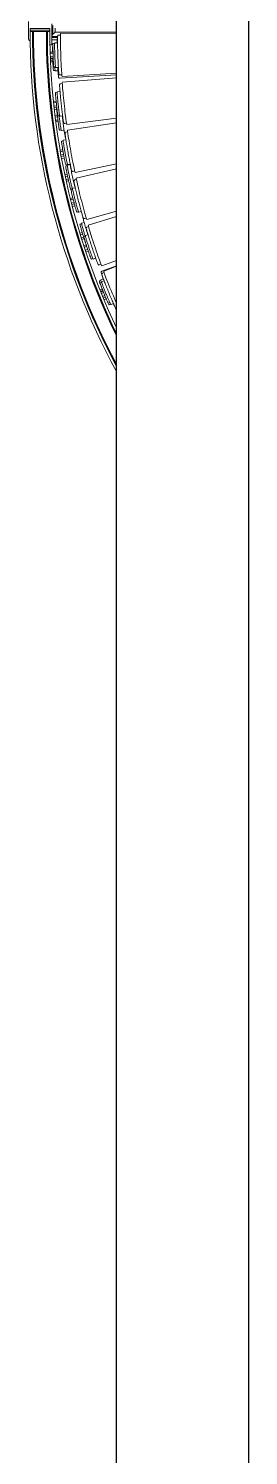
# Model space of a CAD drawing. Header units: metres. Extents: x 51 to 52746, y -259 to 37569.
# Drawn here: x 52301 to 52746, y 30481 to 33366 of the extents above; entities that cross this region are included whole.
import ezdxf

# ---------------------------------------------------------------- set-up
doc = ezdxf.new("R2010")
doc.units = ezdxf.units.M
doc.header["$LTSCALE"] = 500
doc.layers.add('QUOTA', color=4, linetype='Continuous')
doc.layers.add('Visible (ISO)', color=7, linetype='Continuous')

msp = doc.modelspace()

# ---------------------------------------------------------------- linework, layer by layer
at = {"linetype": 'Continuous', "lineweight": -3}
msp.add_line((52745.58, 37569.354), (52745.58, 22769.354), dxfattribs=at)
msp.add_line((52745.58, 37569.354), (52745.58, 22769.354), dxfattribs=at)
msp.add_line((52745.58, 37569.354), (52745.58, 22769.354), dxfattribs=at)
at = {"layer": 'QUOTA', "color": 30, "linetype": 'Continuous', "lineweight": -3}
msp.add_line((52478.914, 23036.021), (52478.914, 37302.688), dxfattribs=at)
at = {"layer": 'Visible (ISO)', "color": 4, "lineweight": 5}
for p, q in [((52301.066, 33380.209), (52301.066, 33346.209)), ((52304.066, 33366.209), (52307.066, 33366.209)), ((52304.066, 33366.209), (52304.066, 33365.209)), ((52304.066, 33365.187), (52304.066, 33361.231)), ((52304.066, 33361.209), (52304.066, 33360.209)), ((52307.066, 33360.209), (52304.066, 33360.209)), ((52307.066, 33360.209), (52304.066, 33360.209)), ((52304.066, 33359.621), (52304.066, 33346.209)), ((52307.066, 33363.209), (52306.066, 33363.209)), ((52306.066, 33363.209), (52307.066, 33363.209)), ((52341.066, 33366.209), (52307.066, 33366.209)), ((52307.066, 33363.209), (52341.066, 33363.209)), ((52341.066, 33363.209), (52307.066, 33363.209)), ((52307.066, 33360.209), (52341.066, 33360.209)), ((52307.066, 33360.209), (52309.066, 33360.209)), ((52311.066, 33360.209), (52337.066, 33360.209)), ((52339.066, 33360.209), (52341.066, 33360.209)), ((52341.066, 33366.209), (52344.066, 33366.209)), ((52342.066, 33363.209), (52341.066, 33363.209)), ((52341.066, 33363.209), (52342.066, 33363.209)), ((52344.066, 33360.209), (52341.066, 33360.209)), ((52344.066, 33360.209), (52341.066, 33360.209)), ((52344.066, 33365.209), (52344.066, 33366.209)), ((52344.066, 33361.209), (52344.066, 33365.209)), ((52344.066, 33360.209), (52344.066, 33361.209)), ((52348.066, 33375.709), (52348.066, 33336.209)), ((52350.366, 33353.809), (52350.366, 33372.609)), ((52354.714, 33359.109), (52478.914, 33359.109)), ((52354.766, 33366.709), (52354.766, 33359.709)), ((52344.327, 33333.209), (52348.066, 33333.209)), ((52350.366, 33353.809), (52348.066, 33353.809)), ((52348.066, 33350.209), (52359.827, 33350.209)), ((52348.066, 33349.209), (52359.765, 33349.209)), ((52348.066, 33348.209), (52359.727, 33348.209)), ((52348.066, 33343.209), (52358.878, 33343.209)), ((52348.066, 33336.209), (52348.066, 33333.209)), ((52350.113, 33329.407), (52350.324, 33329.415)), ((52351.266, 33356.209), (52350.366, 33356.209)), ((52353.873, 33336.355), (52351.008, 33336.256)), ((52359.705, 33337.557), (52354.47, 33337.376)), ((52365.511, 33352.97), (52361.989, 33352.941)), ((52478.914, 33357.066), (52365.827, 33356.129)), ((52350.522, 33318.667), (52344.689, 33318.466)), ((52350.616, 33315.449), (52344.788, 33315.248)), ((52350.838, 33309.016), (52345.01, 33308.815)), ((52350.966, 33305.799), (52345.132, 33305.598)), ((52350.023, 33302.166), (52345.277, 33301.988)), ((52350.161, 33298.95), (52345.415, 33298.773)), ((52351.908, 33281.441), (52354.772, 33281.548)), ((52355.527, 33288.384), (52352.662, 33288.285)), ((52355.442, 33280.572), (52360.676, 33280.768)), ((52361.428, 33287.587), (52356.194, 33287.406)), ((52478.914, 33272.901), (52364.059, 33265.588)), ((52368.282, 33272.61), (52364.766, 33272.396)), ((52478.914, 33276.167), (52368.816, 33269.481)), ((52369.329, 33254.86), (52365.818, 33254.58)), ((52478.914, 33266.775), (52369.42, 33258.033)), ((52356.825, 33219.575), (52351.208, 33218.978)), ((52357.148, 33216.372), (52351.536, 33215.776)), ((52358.905, 33237.457), (52356.055, 33237.154)), ((52364.637, 33239.072), (52359.429, 33238.518)), ((52357.828, 33209.971), (52352.215, 33209.374)), ((52358.186, 33206.772), (52352.566, 33206.175)), ((52353.048, 33201.877), (52357.936, 33202.411)), ((52359.188, 33190.82), (52354.424, 33190.223)), ((52359.57, 33187.624), (52354.819, 33187.029)), ((52363.977, 33189.726), (52361.127, 33189.423)), ((52369.92, 33189.352), (52364.712, 33188.798)), ((52478.914, 33185.145), (52378.58, 33171.819)), ((52360.371, 33181.237), (52355.63, 33180.642)), ((52360.789, 33178.045), (52356.046, 33177.451)), ((52364.056, 33160.754), (52366.899, 33161.111)), ((52367.652, 33160.197), (52372.848, 33160.849)), ((52377.825, 33174.902), (52374.333, 33174.438)), ((52380.135, 33157.272), (52376.653, 33156.742)), ((52478.914, 33175.499), (52379.999, 33160.444)), ((52370.979, 33139.17), (52368.158, 33138.665)), ((52376.581, 33141.189), (52371.426, 33140.266)), ((52370.18, 33121.185), (52364.789, 33120.219)), ((52370.73, 33118.013), (52365.345, 33117.049)), ((52371.865, 33111.677), (52366.477, 33110.712)), ((52372.45, 33108.512), (52367.055, 33107.545)), ((52367.832, 33103.346), (52373.243, 33104.331)), ((52379.206, 33071.113), (52374.456, 33070.091)), ((52376.578, 33088.512), (52379.38, 33089.115)), ((52379.442, 33091.922), (52376.621, 33091.417)), ((52379.789, 33090.226), (52384.909, 33091.328)), ((52385.396, 33091.973), (52380.241, 33091.049)), ((52394.312, 33078.124), (52390.862, 33077.412)), ((52478.914, 33092.353), (52395.285, 33075.102)), ((52478.914, 33082.268), (52397.512, 33063.857)), ((52379.865, 33067.963), (52375.127, 33066.943)), ((52381.219, 33061.669), (52376.49, 33060.652)), ((52381.914, 33058.526), (52377.182, 33057.508)), ((52386.675, 33041.586), (52389.477, 33042.189)), ((52390.032, 33041.994), (52387.254, 33041.289)), ((52395.476, 33044.408), (52390.399, 33043.119)), ((52397.874, 33060.703), (52394.438, 33059.926)), ((52390.518, 33023.998), (52385.361, 33022.689)), ((52391.293, 33020.874), (52386.141, 33019.566)), ((52392.877, 33014.634), (52387.721, 33013.325)), ((52393.686, 33011.519), (52388.522, 33010.208)), ((52389.586, 33006.112), (52394.765, 33007.443)), ((52401.844, 32995.47), (52399.066, 32994.765)), ((52407.779, 32995.945), (52402.703, 32994.656)), ((52417.66, 32982.767), (52414.27, 32981.812)), ((52478.914, 32996.759), (52418.846, 32979.823)), ((52478.914, 32986.026), (52421.869, 32968.765)), ((52405.447, 32970.71), (52408.186, 32971.555)), ((52408.495, 32972.697), (52413.5, 32974.241)), ((52422.455, 32965.645), (52419.084, 32964.625)), ((52409.58, 32953.606), (52404.855, 32952.149)), ((52410.512, 32950.525), (52405.797, 32949.071)), ((52412.41, 32944.374), (52407.701, 32942.922)), ((52413.375, 32941.303), (52408.664, 32939.85)), ((52417.736, 32928.509), (52412.817, 32926.879)), ((52415.968, 32946.425), (52413.247, 32945.523)), ((52418.731, 32925.448), (52413.817, 32923.819)), ((52421.225, 32949.221), (52416.254, 32947.573)), ((52420.756, 32919.337), (52415.837, 32917.707)), ((52421.786, 32916.288), (52416.858, 32914.655)), ((52431.067, 32900.862), (52428.347, 32899.96)), ((52436.954, 32901.759), (52431.982, 32900.111)), ((52478.914, 32897.206), (52449.142, 32886.467)), ((52447.749, 32889.319), (52444.436, 32888.124)), ((52478.914, 32886.579), (52449.027, 32875.32)), ((52453.753, 32872.583), (52450.463, 32871.325)), ((52478.914, 32885.582), (52452.946, 32875.653)), ((52444.472, 32855.873), (52447.127, 32856.953)), ((52450.081, 32839.194), (52445.393, 32837.286)), ((52448.653, 32852.949), (52446.004, 32851.855)), ((52447.336, 32858.118), (52452.179, 32860.088)), ((52453.698, 32856.112), (52448.857, 32854.114)), ((52451.278, 32836.206), (52446.599, 32834.302)), ((52451.695, 32835.204), (52447.016, 32833.274)), ((52452.906, 32832.222), (52448.231, 32830.293)), ((52455.362, 32826.272), (52450.681, 32824.34)), ((52456.606, 32823.303), (52451.917, 32821.368)), ((52453.539, 32817.493), (52458.241, 32819.45)), ((52472.772, 32809.893), (52467.931, 32807.895)), ((52466.964, 32808.578), (52464.315, 32807.485))]:
    msp.add_line(p, q, dxfattribs=at)
for centre, radius, start, end in [((52306.066, 33365.209), 2, 180, 270), ((52306.066, 33361.209), 2, 90, 180), ((53744.066, 33360.209), 1440, 180, 208.528677), ((53744.066, 33360.209), 1435, 180, 208.159236), ((53744.066, 33360.209), 1434, 180, 208.084501), ((53744.066, 33360.209), 1433, 180, 208.009479), ((53744.066, 33360.209), 1407, 180, 205.948921), ((53744.066, 33360.209), 1406, 180, 205.865054), ((53744.066, 33360.209), 1405, 180, 205.780813), ((52342.066, 33365.209), 2, 270, 0), ((52342.066, 33361.209), 2, 0, 90), ((53744.066, 33360.209), 1400, 180, 205.35386), ((52351.266, 33359.709), 3.5, 270, 0), ((52307.066, 33346.209), 6, 180, 241.410352), ((52307.066, 33346.209), 3, 180, 192.800143)]:
    msp.add_arc(centre, radius, start, end, dxfattribs=at)
for centre, major_axis, end_param in [((52367.321, 33312.805), (-1.494, 43.324), 9.42546366), ((52373.999, 33214.926), (-4.58, 43.107), 9.42546366), ((52387.641, 33117.773), (-7.643, 42.671), 9.42546366), ((52408.178, 33021.84), (-10.667, 42.017), 9.42546366), ((52435.505, 32927.616), (-13.637, 41.149), 9.42546366), ((52469.483, 32835.581), (-16.537, 40.072), 8.52281683)]:
    msp.add_ellipse(centre, major_axis=major_axis, ratio=0.02617695, start_param=6.2824996, end_param=end_param, dxfattribs=at)
for points, knots in [([(52350.113, 33329.407), (52350.028, 33329.404), (52349.946, 33329.377), (52349.816, 33329.307), (52349.771, 33329.264), (52349.688, 33329.169), (52349.666, 33329.124), (52349.595, 33328.972), (52349.586, 33328.903), (52349.503, 33328.425), (52349.474, 33327.754), (52349.434, 33325.621), (52349.433, 33324.166), (52349.462, 33321.268), (52349.481, 33319.999), (52349.508, 33318.632)], [0, 0, 0, 0, 0.01303022, 0.01303022, 0.027748715, 0.027748715, 0.051120074, 0.051120074, 0.122434322, 0.122434322, 0.436593588, 0.436593588, 0.760889892, 0.760889892, 0.971992965, 0.971992965, 0.971992965, 0.971992965]), ([(52351.008, 33336.256), (52350.923, 33336.254), (52350.84, 33336.227), (52350.71, 33336.157), (52350.665, 33336.114), (52350.582, 33336.02), (52350.56, 33335.975), (52350.489, 33335.823), (52350.48, 33335.754), (52350.395, 33335.276), (52350.364, 33334.605), (52350.318, 33332.472), (52350.313, 33331.017), (52350.337, 33327.525), (52350.367, 33325.496), (52350.458, 33321.059), (52350.519, 33318.653), (52350.668, 33313.707), (52350.755, 33311.167), (52350.946, 33306.209), (52351.049, 33303.791), (52351.263, 33299.323), (52351.373, 33297.273), (52351.589, 33293.745), (52351.694, 33292.269), (52351.891, 33290.027), (52351.974, 33289.293), (52352.088, 33288.796), (52352.105, 33288.726), (52352.161, 33288.596), (52352.181, 33288.547), (52352.267, 33288.445), (52352.303, 33288.407), (52352.423, 33288.329), (52352.519, 33288.288), (52352.64, 33288.285), (52352.651, 33288.285), (52352.662, 33288.285)], [3.14159265, 3.14159265, 3.14159265, 3.14159265, 3.15462287, 3.15462287, 3.16934137, 3.16934137, 3.19271273, 3.19271273, 3.26402698, 3.26402698, 3.57818624, 3.57818624, 3.90248255, 3.90248255, 4.22330969, 4.22330969, 4.54362558, 4.54362558, 4.86381672, 4.86381672, 5.18400527, 5.18400527, 5.50430905, 5.50430905, 5.82508221, 5.82508221, 6.14880059, 6.14880059, 6.21599295, 6.21599295, 6.24958913, 6.24958913, 6.26473262, 6.26473262, 6.28148657, 6.28148657, 6.28318531, 6.28318531, 6.28318531, 6.28318531]), ([(52354.47, 33337.376), (52354.383, 33337.373), (52354.299, 33337.346), (52354.167, 33337.273), (52354.122, 33337.229), (52354.037, 33337.13), (52354.016, 33337.084), (52353.939, 33336.913), (52353.931, 33336.832), (52353.862, 33336.383), (52353.832, 33335.852), (52353.778, 33334.06), (52353.767, 33332.646), (52353.781, 33329.183), (52353.807, 33327.146), (52353.892, 33322.643), (52353.951, 33320.179), (52354.098, 33315.069), (52354.185, 33312.425), (52354.379, 33307.224), (52354.485, 33304.668), (52354.706, 33299.902), (52354.82, 33297.692), (52355.046, 33293.841), (52355.157, 33292.2), (52355.366, 33289.646), (52355.461, 33288.747), (52355.579, 33288.079), (52355.603, 33287.964), (52355.656, 33287.799), (52355.672, 33287.746), (52355.744, 33287.629), (52355.776, 33287.581), (52355.905, 33287.476), (52356.005, 33287.418), (52356.154, 33287.406), (52356.174, 33287.405), (52356.194, 33287.406)], [3.14159265, 3.14159265, 3.14159265, 3.14159265, 3.15494025, 3.15494025, 3.17011139, 3.17011139, 3.19507029, 3.19507029, 3.27908354, 3.27908354, 3.52830385, 3.52830385, 3.85423992, 3.85423992, 4.17519978, 4.17519978, 4.49553949, 4.49553949, 4.81573138, 4.81573138, 5.13590682, 5.13590682, 5.45617027, 5.45617027, 5.77679474, 5.77679474, 6.09943562, 6.09943562, 6.19131046, 6.19131046, 6.23724789, 6.23724789, 6.2602166, 6.2602166, 6.28018978, 6.28018978, 6.28318531, 6.28318531, 6.28318531, 6.28318531]), ([(52359.678, 33345.574), (52359.588, 33345.489), (52359.518, 33345.41), (52359.353, 33345.198), (52359.289, 33345.086), (52359.16, 33344.832), (52359.121, 33344.719), (52359.004, 33344.349), (52358.982, 33344.18), (52358.839, 33343.148), (52358.799, 33341.961), (52358.759, 33339.371), (52358.752, 33338.495), (52358.751, 33337.524)], [6.30589038, 6.30589038, 6.30589038, 6.30589038, 6.314162772, 6.314162772, 6.329966145, 6.329966145, 6.356243014, 6.356243014, 6.42962804, 6.42962804, 6.743924446, 6.743924446, 6.878395764, 6.878395764, 6.878395764, 6.878395764]), ([(52361.989, 33352.941), (52361.748, 33352.939), (52361.507, 33352.891), (52361.081, 33352.734), (52360.903, 33352.624), (52360.598, 33352.389), (52360.487, 33352.266), (52360.294, 33352.021), (52360.23, 33351.908), (52360.1, 33351.655), (52360.061, 33351.542), (52359.943, 33351.173), (52359.92, 33351.003), (52359.774, 33349.972), (52359.73, 33348.785), (52359.663, 33345.072), (52359.658, 33342.565), (52359.709, 33336.639), (52359.762, 33333.244), (52359.921, 33325.878), (52360.026, 33321.911), (52360.276, 33313.796), (52360.421, 33309.651), (52360.738, 33301.599), (52360.909, 33297.693), (52361.26, 33290.512), (52361.44, 33287.239), (52361.791, 33281.644), (52361.962, 33279.33), (52362.286, 33275.829), (52362.329, 33274.932), (52362.682, 33273.816), (52362.721, 33273.667), (52362.934, 33273.317), (52362.992, 33273.23), (52363.188, 33272.996), (52363.345, 33272.831), (52363.803, 33272.562), (52364.052, 33272.459), (52364.478, 33272.395), (52364.623, 33272.388), (52364.766, 33272.396)], [3.14090695, 3.14090695, 3.14090695, 3.14090695, 3.15025733, 3.15025733, 3.16037672, 3.16037672, 3.17257012, 3.17257012, 3.18837349, 3.18837349, 3.21465036, 3.21465036, 3.28803539, 3.28803539, 3.60233179, 3.60233179, 3.93142886, 3.93142886, 4.25325512, 4.25325512, 4.57398102, 4.57398102, 4.89443951, 4.89443951, 5.21491411, 5.21491411, 5.53571414, 5.53571414, 5.85785686, 5.85785686, 6.18947518, 6.18947518, 6.2366731, 6.2366731, 6.24968192, 6.24968192, 6.26659876, 6.26659876, 6.2782992, 6.2782992, 6.28387101, 6.28387101, 6.28387101, 6.28387101]), ([(52349.882, 33305.762), (52349.931, 33304.45), (52349.982, 33303.135), (52350.139, 33299.359), (52350.25, 33296.942), (52350.476, 33292.475), (52350.593, 33290.425), (52350.818, 33286.897), (52350.928, 33285.422), (52351.131, 33283.181), (52351.217, 33282.447), (52351.332, 33281.95), (52351.35, 33281.88), (52351.406, 33281.75), (52351.426, 33281.702), (52351.512, 33281.599), (52351.548, 33281.562), (52351.669, 33281.484), (52351.765, 33281.444), (52351.886, 33281.44), (52351.897, 33281.44), (52351.908, 33281.441)], [1.55462775, 1.55462775, 1.55462775, 1.55462775, 1.72222407, 1.72222407, 2.04241261, 2.04241261, 2.3627164, 2.3627164, 2.68348955, 2.68348955, 3.00720793, 3.00720793, 3.07440029, 3.07440029, 3.10799647, 3.10799647, 3.12313997, 3.12313997, 3.13989392, 3.13989392, 3.14159265, 3.14159265, 3.14159265, 3.14159265]), ([(52354.194, 33288.338), (52354.299, 33286.666), (52354.403, 33285.231), (52354.608, 33282.81), (52354.705, 33281.911), (52354.825, 33281.244), (52354.849, 33281.128), (52354.903, 33280.963), (52354.92, 33280.911), (52354.992, 33280.794), (52355.024, 33280.746), (52355.153, 33280.641), (52355.254, 33280.583), (52355.402, 33280.572), (52355.422, 33280.571), (52355.442, 33280.572)], [2.347927581, 2.347927581, 2.347927581, 2.347927581, 2.635202089, 2.635202089, 2.957842967, 2.957842967, 3.04971781, 3.04971781, 3.095655232, 3.095655232, 3.118623943, 3.118623943, 3.138597124, 3.138597124, 3.141592654, 3.141592654, 3.141592654, 3.141592654]), ([(52360.3, 33287.548), (52360.304, 33287.46), (52360.309, 33287.372), (52360.499, 33283.693), (52360.689, 33280.42), (52361.057, 33274.827), (52361.234, 33272.513), (52361.568, 33269.012), (52361.614, 33268.116), (52361.97, 33267.001), (52362.009, 33266.853), (52362.224, 33266.503), (52362.282, 33266.416), (52362.479, 33266.183), (52362.636, 33266.018), (52363.095, 33265.751), (52363.344, 33265.648), (52363.77, 33265.585), (52363.915, 33265.579), (52364.059, 33265.588)], [8.34869903, 8.34869903, 8.34869903, 8.34869903, 8.35650677, 8.35650677, 8.67730679, 8.67730679, 8.99944951, 8.99944951, 9.33106784, 9.33106784, 9.37826575, 9.37826575, 9.39127457, 9.39127457, 9.40819141, 9.40819141, 9.41989185, 9.41989185, 9.42546366, 9.42546366, 9.42546366, 9.42546366]), ([(52365.818, 33254.58), (52365.578, 33254.56), (52365.341, 33254.495), (52364.928, 33254.308), (52364.757, 33254.186), (52364.47, 33253.93), (52364.368, 33253.799), (52364.193, 33253.541), (52364.137, 33253.424), (52364.025, 33253.162), (52363.995, 33253.047), (52363.903, 33252.67), (52363.893, 33252.499), (52363.82, 33251.46), (52363.862, 33250.273), (52364.059, 33246.565), (52364.233, 33244.064), (52364.707, 33238.156), (52365.002, 33234.774), (52365.686, 33227.438), (52366.073, 33223.488), (52366.902, 33215.412), (52367.342, 33211.288), (52368.232, 33203.279), (52368.682, 33199.396), (52369.544, 33192.258), (52369.957, 33189.006), (52370.706, 33183.45), (52371.042, 33181.154), (52371.614, 33177.685), (52371.721, 33176.793), (52372.153, 33175.705), (52372.202, 33175.56), (52372.44, 33175.226), (52372.504, 33175.143), (52372.716, 33174.924), (52372.884, 33174.77), (52373.361, 33174.535), (52373.616, 33174.45), (52374.046, 33174.416), (52374.191, 33174.419), (52374.333, 33174.438)], [3.14090695, 3.14090695, 3.14090695, 3.14090695, 3.15025733, 3.15025733, 3.16037672, 3.16037672, 3.17257012, 3.17257012, 3.18837349, 3.18837349, 3.21465036, 3.21465036, 3.28803539, 3.28803539, 3.60233179, 3.60233179, 3.93142886, 3.93142886, 4.25325512, 4.25325512, 4.57398102, 4.57398102, 4.89443951, 4.89443951, 5.21491411, 5.21491411, 5.53571414, 5.53571414, 5.85785686, 5.85785686, 6.18947518, 6.18947518, 6.2366731, 6.2366731, 6.24968192, 6.24968192, 6.26659876, 6.26659876, 6.2782992, 6.2782992, 6.28387101, 6.28387101, 6.28387101, 6.28387101]), ([(52356.055, 33237.154), (52355.97, 33237.145), (52355.89, 33237.113), (52355.765, 33237.034), (52355.724, 33236.988), (52355.647, 33236.888), (52355.628, 33236.841), (52355.568, 33236.685), (52355.564, 33236.615), (52355.514, 33236.133), (52355.531, 33235.461), (52355.637, 33233.33), (52355.735, 33231.879), (52356.009, 33228.397), (52356.183, 33226.375), (52356.59, 33221.957), (52356.823, 33219.561), (52357.324, 33214.638), (52357.592, 33212.11), (52358.136, 33207.179), (52358.412, 33204.775), (52358.944, 33200.333), (52359.2, 33198.296), (52359.666, 33194.793), (52359.877, 33193.328), (52360.233, 33191.106), (52360.368, 33190.379), (52360.517, 33189.892), (52360.54, 33189.823), (52360.605, 33189.697), (52360.628, 33189.65), (52360.721, 33189.554), (52360.759, 33189.519), (52360.885, 33189.449), (52360.984, 33189.416), (52361.105, 33189.421), (52361.116, 33189.422), (52361.127, 33189.423)], [3.14159265, 3.14159265, 3.14159265, 3.14159265, 3.15462287, 3.15462287, 3.16934137, 3.16934137, 3.19271273, 3.19271273, 3.26402698, 3.26402698, 3.57818624, 3.57818624, 3.90248255, 3.90248255, 4.22330969, 4.22330969, 4.54362558, 4.54362558, 4.86381672, 4.86381672, 5.18400527, 5.18400527, 5.50430905, 5.50430905, 5.82508221, 5.82508221, 6.14880059, 6.14880059, 6.21599295, 6.21599295, 6.24958913, 6.24958913, 6.26473262, 6.26473262, 6.28148657, 6.28148657, 6.28318531, 6.28318531, 6.28318531, 6.28318531]), ([(52359.429, 33238.518), (52359.341, 33238.509), (52359.26, 33238.476), (52359.133, 33238.393), (52359.092, 33238.346), (52359.015, 33238.242), (52358.996, 33238.194), (52358.932, 33238.018), (52358.93, 33237.937), (52358.893, 33237.484), (52358.9, 33236.952), (52358.975, 33235.161), (52359.064, 33233.75), (52359.326, 33230.297), (52359.497, 33228.267), (52359.903, 33223.781), (52360.138, 33221.328), (52360.648, 33216.242), (52360.924, 33213.611), (52361.488, 33208.437), (52361.776, 33205.895), (52362.336, 33201.156), (52362.608, 33198.96), (52363.108, 33195.134), (52363.336, 33193.506), (52363.726, 33190.974), (52363.885, 33190.083), (52364.05, 33189.426), (52364.082, 33189.313), (52364.147, 33189.152), (52364.168, 33189.101), (52364.248, 33188.989), (52364.282, 33188.943), (52364.419, 33188.847), (52364.523, 33188.796), (52364.672, 33188.795), (52364.692, 33188.796), (52364.712, 33188.798)], [3.14159265, 3.14159265, 3.14159265, 3.14159265, 3.15494025, 3.15494025, 3.17011139, 3.17011139, 3.19507029, 3.19507029, 3.27908354, 3.27908354, 3.52830385, 3.52830385, 3.85423992, 3.85423992, 4.17519978, 4.17519978, 4.49553949, 4.49553949, 4.81573138, 4.81573138, 5.13590682, 5.13590682, 5.45617027, 5.45617027, 5.77679474, 5.77679474, 6.09943562, 6.09943562, 6.19131046, 6.19131046, 6.23724789, 6.23724789, 6.2602166, 6.2602166, 6.28018978, 6.28018978, 6.28318531, 6.28318531, 6.28318531, 6.28318531]), ([(52357.604, 33206.71), (52357.617, 33206.405), (52357.638, 33206.045), (52357.741, 33204.551), (52357.866, 33203.101), (52358.205, 33199.626), (52358.417, 33197.607), (52358.908, 33193.197), (52359.186, 33190.806), (52359.779, 33185.893), (52360.095, 33183.371), (52360.731, 33178.451), (52361.052, 33176.052), (52361.668, 33171.622), (52361.962, 33169.59), (52362.494, 33166.096), (52362.732, 33164.635), (52363.13, 33162.42), (52363.279, 33161.696), (52363.437, 33161.212), (52363.461, 33161.143), (52363.528, 33161.019), (52363.553, 33160.972), (52363.647, 33160.878), (52363.686, 33160.844), (52363.813, 33160.776), (52363.913, 33160.745), (52364.033, 33160.752), (52364.045, 33160.753), (52364.056, 33160.754)], [0.31263571, 0.31263571, 0.31263571, 0.31263571, 0.43659359, 0.43659359, 0.76088989, 0.76088989, 1.08171704, 1.08171704, 1.40203292, 1.40203292, 1.72222407, 1.72222407, 2.04241261, 2.04241261, 2.3627164, 2.3627164, 2.68348955, 2.68348955, 3.00720793, 3.00720793, 3.07440029, 3.07440029, 3.10799647, 3.10799647, 3.12313997, 3.12313997, 3.13989392, 3.13989392, 3.14159265, 3.14159265, 3.14159265, 3.14159265]), ([(52362.829, 33189.604), (52363.115, 33187.22), (52363.419, 33184.767), (52364.059, 33179.772), (52364.395, 33177.235), (52365.044, 33172.508), (52365.357, 33170.317), (52365.929, 33166.502), (52366.187, 33164.879), (52366.626, 33162.354), (52366.801, 33161.467), (52366.979, 33160.812), (52367.013, 33160.7), (52367.081, 33160.54), (52367.102, 33160.489), (52367.184, 33160.379), (52367.22, 33160.334), (52367.358, 33160.241), (52367.463, 33160.192), (52367.612, 33160.194), (52367.632, 33160.195), (52367.652, 33160.197)], [1.37462425, 1.37462425, 1.37462425, 1.37462425, 1.67413873, 1.67413873, 1.99431417, 1.99431417, 2.31457761, 2.31457761, 2.63520209, 2.63520209, 2.95784297, 2.95784297, 3.04971781, 3.04971781, 3.09565523, 3.09565523, 3.11862394, 3.11862394, 3.13859712, 3.13859712, 3.14159265, 3.14159265, 3.14159265, 3.14159265]), ([(52369.048, 33189.259), (52369.479, 33185.752), (52369.928, 33182.199), (52370.899, 33174.742), (52371.421, 33170.867), (52372.418, 33163.747), (52372.892, 33160.503), (52373.746, 33154.963), (52374.124, 33152.673), (52374.762, 33149.215), (52374.886, 33148.326), (52375.338, 33147.246), (52375.39, 33147.102), (52375.628, 33146.781), (52375.684, 33146.71), (52375.761, 33146.63)], [7.75833097, 7.75833097, 7.75833097, 7.75833097, 8.03603216, 8.03603216, 8.35650677, 8.35650677, 8.67730679, 8.67730679, 8.99944951, 8.99944951, 9.33106784, 9.33106784, 9.37826575, 9.37826575, 9.38973292, 9.38973292, 9.38973292, 9.38973292]), ([(52376.653, 33156.742), (52376.414, 33156.706), (52376.183, 33156.624), (52375.784, 33156.407), (52375.623, 33156.273), (52375.355, 33155.998), (52375.262, 33155.859), (52375.106, 33155.59), (52375.059, 33155.469), (52374.966, 33155.2), (52374.944, 33155.083), (52374.879, 33154.7), (52374.881, 33154.529), (52374.883, 33153.488), (52375.009, 33152.307), (52375.47, 33148.622), (52375.822, 33146.14), (52376.716, 33140.281), (52377.252, 33136.929), (52378.457, 33129.66), (52379.125, 33125.748), (52380.527, 33117.751), (52381.261, 33113.669), (52382.72, 33105.744), (52383.445, 33101.902), (52384.814, 33094.845), (52385.458, 33091.63), (52386.602, 33086.142), (52387.1, 33083.876), (52387.919, 33080.456), (52388.089, 33079.575), (52388.597, 33078.52), (52388.657, 33078.379), (52388.918, 33078.062), (52388.987, 33077.985), (52389.215, 33077.781), (52389.394, 33077.64), (52389.886, 33077.439), (52390.146, 33077.372), (52390.577, 33077.369), (52390.722, 33077.383), (52390.862, 33077.412)], [3.14090695, 3.14090695, 3.14090695, 3.14090695, 3.15025733, 3.15025733, 3.16037672, 3.16037672, 3.17257012, 3.17257012, 3.18837349, 3.18837349, 3.21465036, 3.21465036, 3.28803539, 3.28803539, 3.60233179, 3.60233179, 3.93142886, 3.93142886, 4.25325512, 4.25325512, 4.57398102, 4.57398102, 4.89443951, 4.89443951, 5.21491411, 5.21491411, 5.53571414, 5.53571414, 5.85785686, 5.85785686, 6.18947518, 6.18947518, 6.2366731, 6.2366731, 6.24968192, 6.24968192, 6.26659876, 6.26659876, 6.2782992, 6.2782992, 6.28387101, 6.28387101, 6.28387101, 6.28387101]), ([(52368.158, 33138.665), (52368.074, 33138.65), (52367.996, 33138.612), (52367.877, 33138.524), (52367.839, 33138.475), (52367.77, 33138.37), (52367.754, 33138.322), (52367.705, 33138.161), (52367.706, 33138.092), (52367.691, 33137.607), (52367.755, 33136.938), (52368.013, 33134.82), (52368.215, 33133.38), (52368.736, 33129.927), (52369.054, 33127.922), (52369.775, 33123.544), (52370.178, 33121.171), (52371.029, 33116.296), (52371.477, 33113.794), (52372.371, 33108.914), (52372.818, 33106.536), (52373.665, 33102.143), (52374.066, 33100.13), (52374.781, 33096.668), (52375.095, 33095.222), (52375.609, 33093.031), (52375.796, 33092.316), (52375.979, 33091.841), (52376.007, 33091.774), (52376.081, 33091.653), (52376.107, 33091.608), (52376.207, 33091.518), (52376.248, 33091.486), (52376.378, 33091.426), (52376.479, 33091.399), (52376.599, 33091.413), (52376.61, 33091.415), (52376.621, 33091.417)], [3.14159265, 3.14159265, 3.14159265, 3.14159265, 3.15462287, 3.15462287, 3.16934137, 3.16934137, 3.19271273, 3.19271273, 3.26402698, 3.26402698, 3.57818624, 3.57818624, 3.90248255, 3.90248255, 4.22330969, 4.22330969, 4.54362558, 4.54362558, 4.86381672, 4.86381672, 5.18400527, 5.18400527, 5.50430905, 5.50430905, 5.82508221, 5.82508221, 6.14880059, 6.14880059, 6.21599295, 6.21599295, 6.24958913, 6.24958913, 6.26473262, 6.26473262, 6.28148657, 6.28148657, 6.28318531, 6.28318531, 6.28318531, 6.28318531]), ([(52371.426, 33140.266), (52371.339, 33140.25), (52371.26, 33140.211), (52371.14, 33140.12), (52371.101, 33140.07), (52371.032, 33139.96), (52371.017, 33139.911), (52370.966, 33139.731), (52370.969, 33139.65), (52370.965, 33139.196), (52371.01, 33138.666), (52371.212, 33136.884), (52371.402, 33135.483), (52371.909, 33132.058), (52372.224, 33130.045), (52372.949, 33125.6), (52373.359, 33123.169), (52374.231, 33118.133), (52374.693, 33115.528), (52375.625, 33110.407), (52376.094, 33107.892), (52376.99, 33103.206), (52377.418, 33101.035), (52378.19, 33097.255), (52378.533, 33095.647), (52379.103, 33093.149), (52379.325, 33092.272), (52379.537, 33091.628), (52379.577, 33091.517), (52379.653, 33091.361), (52379.677, 33091.312), (52379.765, 33091.206), (52379.803, 33091.163), (52379.945, 33091.077), (52380.053, 33091.034), (52380.202, 33091.043), (52380.222, 33091.046), (52380.241, 33091.049)], [3.14159265, 3.14159265, 3.14159265, 3.14159265, 3.15494025, 3.15494025, 3.17011139, 3.17011139, 3.19507029, 3.19507029, 3.27908354, 3.27908354, 3.52830385, 3.52830385, 3.85423992, 3.85423992, 4.17519978, 4.17519978, 4.49553949, 4.49553949, 4.81573138, 4.81573138, 5.13590682, 5.13590682, 5.45617027, 5.45617027, 5.77679474, 5.77679474, 6.09943562, 6.09943562, 6.19131046, 6.19131046, 6.23724789, 6.23724789, 6.2602166, 6.2602166, 6.28018978, 6.28018978, 6.28318531, 6.28318531, 6.28318531, 6.28318531]), ([(52376.578, 33088.512), (52376.495, 33088.494), (52376.418, 33088.454), (52376.303, 33088.362), (52376.266, 33088.311), (52376.201, 33088.204), (52376.187, 33088.156), (52376.144, 33087.994), (52376.147, 33087.924), (52376.148, 33087.439), (52376.236, 33086.773), (52376.567, 33084.665), (52376.819, 33083.232), (52377.459, 33079.8), (52377.847, 33077.807), (52378.719, 33073.457), (52379.205, 33071.099), (52380.224, 33066.257), (52380.758, 33063.772), (52381.821, 33058.925), (52382.35, 33056.564), (52383.349, 33052.204), (52383.82, 33050.205), (52384.654, 33046.771), (52385.019, 33045.337), (52385.608, 33043.165), (52385.82, 33042.457), (52386.019, 33041.988), (52386.049, 33041.922), (52386.127, 33041.804), (52386.156, 33041.759), (52386.258, 33041.674), (52386.3, 33041.643), (52386.432, 33041.587), (52386.534, 33041.564), (52386.653, 33041.582), (52386.664, 33041.584), (52386.675, 33041.586)], [0, 0, 0, 0, 0.01303022, 0.01303022, 0.02774871, 0.02774871, 0.05112007, 0.05112007, 0.12243432, 0.12243432, 0.43659359, 0.43659359, 0.76088989, 0.76088989, 1.08171704, 1.08171704, 1.40203292, 1.40203292, 1.72222407, 1.72222407, 2.04241261, 2.04241261, 2.3627164, 2.3627164, 2.68348955, 2.68348955, 3.00720793, 3.00720793, 3.07440029, 3.07440029, 3.10799647, 3.10799647, 3.12313997, 3.12313997, 3.13989392, 3.13989392, 3.14159265, 3.14159265, 3.14159265, 3.14159265]), ([(52379.789, 33090.226), (52379.703, 33090.207), (52379.625, 33090.165), (52379.508, 33090.07), (52379.471, 33090.019), (52379.406, 33089.907), (52379.393, 33089.857), (52379.348, 33089.676), (52379.354, 33089.595), (52379.365, 33089.14), (52379.429, 33088.612), (52379.693, 33086.839), (52379.931, 33085.445), (52380.557, 33082.04), (52380.941, 33080.039), (52381.82, 33075.622), (52382.314, 33073.207), (52383.36, 33068.203), (52383.913, 33065.616), (52385.021, 33060.531), (52385.577, 33058.034), (52386.636, 33053.381), (52387.138, 33051.226), (52388.041, 33047.475), (52388.44, 33045.881), (52389.096, 33043.403), (52389.349, 33042.535), (52389.551, 33041.983), (52389.571, 33041.931), (52389.591, 33041.882)], [0, 0, 0, 0, 0.01334759, 0.01334759, 0.02851874, 0.02851874, 0.05347764, 0.05347764, 0.13749089, 0.13749089, 0.3867112, 0.3867112, 0.71264727, 0.71264727, 1.03360713, 1.03360713, 1.35394684, 1.35394684, 1.67413873, 1.67413873, 1.99431417, 1.99431417, 2.31457761, 2.31457761, 2.63520209, 2.63520209, 2.95784297, 2.95784297, 2.99488459, 2.99488459, 2.99488459, 2.99488459]), ([(52384.806, 33091.867), (52385.289, 33089.336), (52385.845, 33086.505), (52387.183, 33079.87), (52387.987, 33075.984), (52389.666, 33068.041), (52390.541, 33063.986), (52392.274, 33056.117), (52393.132, 33052.303), (52394.3, 33047.228), (52394.652, 33045.717), (52394.99, 33044.285)], [7.12527761, 7.12527761, 7.12527761, 7.12527761, 7.39484777, 7.39484777, 7.71557367, 7.71557367, 8.03603216, 8.03603216, 8.35650677, 8.35650677, 8.50053458, 8.50053458, 8.50053458, 8.50053458]), ([(52387.254, 33041.289), (52387.171, 33041.268), (52387.097, 33041.225), (52386.984, 33041.128), (52386.95, 33041.077), (52386.888, 33040.967), (52386.876, 33040.918), (52386.839, 33040.755), (52386.845, 33040.685), (52386.864, 33040.201), (52386.976, 33039.538), (52387.384, 33037.444), (52387.688, 33036.021), (52388.454, 33032.614), (52388.914, 33030.638), (52389.946, 33026.322), (52390.517, 33023.984), (52391.714, 33019.182), (52392.339, 33016.718), (52393.579, 33011.914), (52394.194, 33009.574), (52395.352, 33005.253), (52395.896, 33003.273), (52396.856, 32999.872), (52397.272, 32998.452), (52397.941, 32996.303), (52398.178, 32995.603), (52398.395, 32995.142), (52398.428, 32995.077), (52398.51, 32994.962), (52398.54, 32994.919), (52398.645, 32994.837), (52398.688, 32994.808), (52398.822, 32994.757), (52398.925, 32994.738), (52399.044, 32994.76), (52399.055, 32994.762), (52399.066, 32994.765)], [3.14159265, 3.14159265, 3.14159265, 3.14159265, 3.15462287, 3.15462287, 3.16934137, 3.16934137, 3.19271273, 3.19271273, 3.26402698, 3.26402698, 3.57818624, 3.57818624, 3.90248255, 3.90248255, 4.22330969, 4.22330969, 4.54362558, 4.54362558, 4.86381672, 4.86381672, 5.18400527, 5.18400527, 5.50430905, 5.50430905, 5.82508221, 5.82508221, 6.14880059, 6.14880059, 6.21599295, 6.21599295, 6.24958913, 6.24958913, 6.26473262, 6.26473262, 6.28148657, 6.28148657, 6.28318531, 6.28318531, 6.28318531, 6.28318531]), ([(52390.399, 33043.119), (52390.314, 33043.097), (52390.238, 33043.053), (52390.124, 33042.953), (52390.09, 33042.9), (52390.029, 33042.786), (52390.017, 33042.736), (52389.979, 33042.553), (52389.988, 33042.472), (52390.016, 33042.019), (52390.099, 33041.493), (52390.428, 33039.731), (52390.717, 33038.347), (52391.467, 33034.967), (52391.925, 33032.982), (52392.965, 33028.599), (52393.547, 33026.204), (52394.776, 33021.242), (52395.423, 33018.677), (52396.718, 33013.636), (52397.365, 33011.161), (52398.593, 33006.55), (52399.175, 33004.415), (52400.214, 33000.7), (52400.671, 32999.121), (52401.418, 32996.669), (52401.702, 32995.811), (52401.959, 32995.184), (52402.007, 32995.076), (52402.094, 32994.926), (52402.121, 32994.878), (52402.216, 32994.779), (52402.257, 32994.739), (52402.406, 32994.663), (52402.516, 32994.628), (52402.664, 32994.648), (52402.684, 32994.652), (52402.703, 32994.656)], [3.14159265, 3.14159265, 3.14159265, 3.14159265, 3.15494025, 3.15494025, 3.17011139, 3.17011139, 3.19507029, 3.19507029, 3.27908354, 3.27908354, 3.52830385, 3.52830385, 3.85423992, 3.85423992, 4.17519978, 4.17519978, 4.49553949, 4.49553949, 4.81573138, 4.81573138, 5.13590682, 5.13590682, 5.45617027, 5.45617027, 5.77679474, 5.77679474, 6.09943562, 6.09943562, 6.19131046, 6.19131046, 6.23724789, 6.23724789, 6.2602166, 6.2602166, 6.28018978, 6.28018978, 6.28318531, 6.28318531, 6.28318531, 6.28318531]), ([(52394.438, 33059.926), (52394.203, 33059.873), (52393.978, 33059.774), (52393.596, 33059.53), (52393.444, 33059.385), (52393.197, 33059.091), (52393.114, 33058.947), (52392.978, 33058.666), (52392.939, 33058.543), (52392.866, 33058.268), (52392.852, 33058.149), (52392.815, 33057.763), (52392.829, 33057.593), (52392.905, 33056.554), (52393.114, 33055.385), (52393.837, 33051.742), (52394.366, 33049.292), (52395.675, 33043.512), (52396.449, 33040.206), (52398.169, 33033.042), (52399.115, 33029.187), (52401.084, 33021.311), (52402.107, 33017.292), (52404.127, 33009.491), (52405.124, 33005.711), (52406.994, 32998.768), (52407.865, 32995.608), (52409.397, 32990.216), (52410.056, 32987.99), (52411.117, 32984.638), (52411.349, 32983.771), (52411.931, 32982.755), (52412.001, 32982.619), (52412.284, 32982.322), (52412.359, 32982.249), (52412.6, 32982.062), (52412.788, 32981.934), (52413.293, 32981.769), (52413.558, 32981.721), (52413.988, 32981.749), (52414.131, 32981.773), (52414.27, 32981.812)], [3.14090695, 3.14090695, 3.14090695, 3.14090695, 3.15025733, 3.15025733, 3.16037672, 3.16037672, 3.17257012, 3.17257012, 3.18837349, 3.18837349, 3.21465036, 3.21465036, 3.28803539, 3.28803539, 3.60233179, 3.60233179, 3.93142886, 3.93142886, 4.25325512, 4.25325512, 4.57398102, 4.57398102, 4.89443951, 4.89443951, 5.21491411, 5.21491411, 5.53571414, 5.53571414, 5.85785686, 5.85785686, 6.18947518, 6.18947518, 6.2366731, 6.2366731, 6.24968192, 6.24968192, 6.26659876, 6.26659876, 6.2782992, 6.2782992, 6.28387101, 6.28387101, 6.28387101, 6.28387101]), ([(52410.178, 32987.632), (52410.175, 32987.409), (52410.193, 32987.251), (52410.318, 32986.241), (52410.587, 32985.084), (52411.493, 32981.483), (52412.145, 32979.062), (52413.744, 32973.356), (52414.684, 32970.094), (52416.765, 32963.026), (52417.904, 32959.224), (52419.712, 32953.286), (52420.349, 32951.211), (52420.989, 32949.142)], [6.36519026, 6.36519026, 6.36519026, 6.36519026, 6.42962804, 6.42962804, 6.74392445, 6.74392445, 7.07302152, 7.07302152, 7.39484777, 7.39484777, 7.71557367, 7.71557367, 7.88504365, 7.88504365, 7.88504365, 7.88504365]), ([(52405.447, 32970.71), (52405.365, 32970.685), (52405.293, 32970.638), (52405.185, 32970.536), (52405.153, 32970.483), (52405.098, 32970.37), (52405.088, 32970.321), (52405.059, 32970.156), (52405.068, 32970.087), (52405.112, 32969.604), (52405.257, 32968.948), (52405.771, 32966.877), (52406.146, 32965.471), (52407.084, 32962.108), (52407.643, 32960.157), (52408.892, 32955.899), (52409.581, 32953.593), (52411.018, 32948.857), (52411.767, 32946.428), (52413.248, 32941.693), (52413.981, 32939.387), (52415.356, 32935.13), (52415.999, 32933.18), (52416.953, 32930.356), (52417.306, 32929.335), (52417.613, 32928.468)], [6.28318531, 6.28318531, 6.28318531, 6.28318531, 6.29621553, 6.29621553, 6.31093402, 6.31093402, 6.33430538, 6.33430538, 6.40561963, 6.40561963, 6.71977889, 6.71977889, 7.0440752, 7.0440752, 7.36490235, 7.36490235, 7.68521823, 7.68521823, 8.00540938, 8.00540938, 8.32559792, 8.32559792, 8.6459017, 8.6459017, 8.86638893, 8.86638893, 8.86638893, 8.86638893]), ([(52408.495, 32972.697), (52408.411, 32972.671), (52408.338, 32972.623), (52408.229, 32972.518), (52408.198, 32972.463), (52408.142, 32972.346), (52408.133, 32972.296), (52408.104, 32972.111), (52408.117, 32972.03), (52408.168, 32971.579), (52408.278, 32971.058), (52408.695, 32969.315), (52409.054, 32967.947), (52409.974, 32964.609), (52410.532, 32962.65), (52411.792, 32958.326), (52412.494, 32955.963), (52413.953, 32951.136), (52414.707, 32948.677), (52415.46, 32946.256)], [0, 0, 0, 0, 0.01334759, 0.01334759, 0.02851874, 0.02851874, 0.05347764, 0.05347764, 0.13749089, 0.13749089, 0.3867112, 0.3867112, 0.71264727, 0.71264727, 1.03360713, 1.03360713, 1.35394684, 1.35394684, 1.66553499, 1.66553499, 1.66553499, 1.66553499]), ([(52419.084, 32964.625), (52418.853, 32964.555), (52418.635, 32964.441), (52418.271, 32964.17), (52418.131, 32964.015), (52417.905, 32963.704), (52417.833, 32963.554), (52417.717, 32963.265), (52417.687, 32963.138), (52417.633, 32962.859), (52417.628, 32962.74), (52417.619, 32962.352), (52417.645, 32962.183), (52417.794, 32961.152), (52418.087, 32960.001), (52419.068, 32956.419), (52419.77, 32954.013), (52421.488, 32948.341), (52422.495, 32945.099), (52424.722, 32938.076), (52425.941, 32934.298), (52428.466, 32926.583), (52429.773, 32922.646), (52432.345, 32915.009), (52433.609, 32911.31), (52435.969, 32904.519), (52437.064, 32901.429), (52438.977, 32896.159), (52439.793, 32893.987), (52441.089, 32890.719), (52441.383, 32889.87), (52442.036, 32888.899), (52442.115, 32888.767), (52442.418, 32888.491), (52442.499, 32888.424), (52442.753, 32888.255), (52442.95, 32888.141), (52443.465, 32888.012), (52443.733, 32887.983), (52444.16, 32888.041), (52444.301, 32888.075), (52444.436, 32888.124)], [3.14090695, 3.14090695, 3.14090695, 3.14090695, 3.15025733, 3.15025733, 3.16037672, 3.16037672, 3.17257012, 3.17257012, 3.18837349, 3.18837349, 3.21465036, 3.21465036, 3.28803539, 3.28803539, 3.60233179, 3.60233179, 3.93142886, 3.93142886, 4.25325512, 4.25325512, 4.57398102, 4.57398102, 4.89443951, 4.89443951, 5.21491411, 5.21491411, 5.53571414, 5.53571414, 5.85785686, 5.85785686, 6.18947518, 6.18947518, 6.2366731, 6.2366731, 6.24968192, 6.24968192, 6.26659876, 6.26659876, 6.2782992, 6.2782992, 6.28387101, 6.28387101, 6.28387101, 6.28387101]), ([(52413.247, 32945.523), (52413.166, 32945.496), (52413.094, 32945.448), (52412.989, 32945.344), (52412.958, 32945.29), (52412.905, 32945.176), (52412.896, 32945.127), (52412.871, 32944.961), (52412.882, 32944.892), (52412.935, 32944.41), (52413.094, 32943.757), (52413.651, 32941.698), (52414.055, 32940.3), (52415.062, 32936.956), (52415.662, 32935.018), (52417, 32930.786), (52417.736, 32928.495), (52419.272, 32923.791), (52420.071, 32921.378), (52421.651, 32916.674), (52422.431, 32914.384), (52423.895, 32910.157), (52424.578, 32908.221), (52425.778, 32904.896), (52426.295, 32903.51), (52427.115, 32901.414), (52427.402, 32900.733), (52427.651, 32900.289), (52427.688, 32900.226), (52427.778, 32900.117), (52427.811, 32900.076), (52427.922, 32900.002), (52427.967, 32899.976), (52428.105, 32899.934), (52428.208, 32899.923), (52428.325, 32899.953), (52428.336, 32899.956), (52428.347, 32899.96)], [3.14159265, 3.14159265, 3.14159265, 3.14159265, 3.15462287, 3.15462287, 3.16934137, 3.16934137, 3.19271273, 3.19271273, 3.26402698, 3.26402698, 3.57818624, 3.57818624, 3.90248255, 3.90248255, 4.22330969, 4.22330969, 4.54362558, 4.54362558, 4.86381672, 4.86381672, 5.18400527, 5.18400527, 5.50430905, 5.50430905, 5.82508221, 5.82508221, 6.14880059, 6.14880059, 6.21599295, 6.21599295, 6.24958913, 6.24958913, 6.26473262, 6.26473262, 6.28148657, 6.28148657, 6.28318531, 6.28318531, 6.28318531, 6.28318531]), ([(52416.254, 32947.573), (52416.17, 32947.545), (52416.097, 32947.495), (52415.991, 32947.388), (52415.961, 32947.333), (52415.908, 32947.215), (52415.9, 32947.164), (52415.875, 32946.979), (52415.89, 32946.898), (52415.95, 32946.448), (52416.07, 32945.93), (52416.524, 32944.196), (52416.911, 32942.836), (52417.9, 32939.518), (52418.498, 32937.57), (52419.848, 32933.273), (52420.6, 32930.925), (52422.18, 32926.064), (52423.008, 32923.552), (52424.659, 32918.616), (52425.481, 32916.193), (52427.035, 32911.682), (52427.767, 32909.594), (52429.069, 32905.962), (52429.637, 32904.419), (52430.557, 32902.028), (52430.902, 32901.191), (52431.203, 32900.584), (52431.258, 32900.48), (52431.356, 32900.337), (52431.386, 32900.291), (52431.488, 32900.199), (52431.532, 32900.162), (52431.686, 32900.097), (52431.799, 32900.07), (52431.945, 32900.1), (52431.964, 32900.105), (52431.982, 32900.111)], [3.14159265, 3.14159265, 3.14159265, 3.14159265, 3.15494025, 3.15494025, 3.17011139, 3.17011139, 3.19507029, 3.19507029, 3.27908354, 3.27908354, 3.52830385, 3.52830385, 3.85423992, 3.85423992, 4.17519978, 4.17519978, 4.49553949, 4.49553949, 4.81573138, 4.81573138, 5.13590682, 5.13590682, 5.45617027, 5.45617027, 5.77679474, 5.77679474, 6.09943562, 6.09943562, 6.19131046, 6.19131046, 6.23724789, 6.23724789, 6.2602166, 6.2602166, 6.28018978, 6.28018978, 6.28318531, 6.28318531, 6.28318531, 6.28318531]), ([(52449.027, 32875.32), (52448.802, 32875.235), (52448.592, 32875.107), (52448.247, 32874.812), (52448.117, 32874.648), (52447.912, 32874.323), (52447.85, 32874.168), (52447.754, 32873.872), (52447.733, 32873.744), (52447.698, 32873.462), (52447.7, 32873.342), (52447.717, 32872.955), (52447.754, 32872.788), (52447.972, 32871.769), (52448.34, 32870.64), (52449.552, 32867.144), (52450.405, 32864.81), (52451.452, 32862.033)], [6.282499605, 6.282499605, 6.282499605, 6.282499605, 6.291849987, 6.291849987, 6.301969374, 6.301969374, 6.314162772, 6.314162772, 6.329966145, 6.329966145, 6.356243014, 6.356243014, 6.42962804, 6.42962804, 6.743924446, 6.743924446, 7.070693693, 7.070693693, 7.070693693, 7.070693693]), ([(52450.463, 32871.325), (52450.238, 32871.239), (52450.029, 32871.109), (52449.685, 32870.813), (52449.556, 32870.648), (52449.353, 32870.322), (52449.292, 32870.167), (52449.197, 32869.87), (52449.176, 32869.742), (52449.143, 32869.46), (52449.146, 32869.341), (52449.164, 32868.953), (52449.202, 32868.786), (52449.425, 32867.769), (52449.799, 32866.641), (52451.033, 32863.139), (52451.905, 32860.788), (52454.023, 32855.254), (52455.259, 32852.092), (52457.981, 32845.245), (52459.466, 32841.564), (52462.535, 32834.049), (52464.12, 32830.215), (52467.23, 32822.781), (52468.755, 32819.182), (52471.593, 32812.576), (52472.905, 32809.572), (52475.189, 32804.452), (52476.158, 32802.343), (52477.684, 32799.176), (52478.038, 32798.351), (52478.732, 32797.462), (52478.794, 32797.376), (52478.914, 32797.263)], [3.14090695, 3.14090695, 3.14090695, 3.14090695, 3.15025733, 3.15025733, 3.16037672, 3.16037672, 3.17257012, 3.17257012, 3.18837349, 3.18837349, 3.21465036, 3.21465036, 3.28803539, 3.28803539, 3.60233179, 3.60233179, 3.93142886, 3.93142886, 4.25325512, 4.25325512, 4.57398102, 4.57398102, 4.89443951, 4.89443951, 5.21491411, 5.21491411, 5.53571414, 5.53571414, 5.85785686, 5.85785686, 6.18947518, 6.18947518, 6.22268747, 6.22268747, 6.22268747, 6.22268747]), ([(52444.472, 32855.873), (52444.393, 32855.84), (52444.325, 32855.787), (52444.227, 32855.676), (52444.2, 32855.621), (52444.154, 32855.504), (52444.149, 32855.454), (52444.134, 32855.286), (52444.15, 32855.219), (52444.235, 32854.741), (52444.437, 32854.101), (52445.13, 32852.082), (52445.626, 32850.715), (52446.853, 32847.445), (52447.58, 32845.551), (52449.195, 32841.418), (52450.082, 32839.18), (52451.229, 32836.325), (52451.456, 32835.764), (52451.684, 32835.2)], [6.28318531, 6.28318531, 6.28318531, 6.28318531, 6.29621553, 6.29621553, 6.31093402, 6.31093402, 6.33430538, 6.33430538, 6.40561963, 6.40561963, 6.71977889, 6.71977889, 7.0440752, 7.0440752, 7.36490235, 7.36490235, 7.68521823, 7.68521823, 7.76311168, 7.76311168, 7.76311168, 7.76311168]), ([(52446.004, 32851.855), (52445.925, 32851.823), (52445.857, 32851.769), (52445.76, 32851.658), (52445.733, 32851.602), (52445.688, 32851.485), (52445.683, 32851.435), (52445.669, 32851.267), (52445.685, 32851.2), (52445.772, 32850.723), (52445.978, 32850.083), (52446.68, 32848.068), (52447.183, 32846.703), (52448.426, 32843.44), (52449.163, 32841.549), (52450.798, 32837.423), (52451.696, 32835.191), (52453.564, 32830.608), (52454.533, 32828.258), (52456.444, 32823.679), (52457.386, 32821.451), (52459.147, 32817.339), (52459.967, 32815.456), (52461.401, 32812.226), (52462.015, 32810.879), (52462.983, 32808.848), (52463.318, 32808.189), (52463.598, 32807.763), (52463.639, 32807.703), (52463.737, 32807.601), (52463.773, 32807.563), (52463.889, 32807.497), (52463.935, 32807.474), (52464.075, 32807.442), (52464.18, 32807.438), (52464.294, 32807.477), (52464.305, 32807.481), (52464.315, 32807.485)], [3.14159265, 3.14159265, 3.14159265, 3.14159265, 3.15462287, 3.15462287, 3.16934137, 3.16934137, 3.19271273, 3.19271273, 3.26402698, 3.26402698, 3.57818624, 3.57818624, 3.90248255, 3.90248255, 4.22330969, 4.22330969, 4.54362558, 4.54362558, 4.86381672, 4.86381672, 5.18400527, 5.18400527, 5.50430905, 5.50430905, 5.82508221, 5.82508221, 6.14880059, 6.14880059, 6.21599295, 6.21599295, 6.24958913, 6.24958913, 6.26473262, 6.26473262, 6.28148657, 6.28148657, 6.28318531, 6.28318531, 6.28318531, 6.28318531]), ([(52447.336, 32858.118), (52447.255, 32858.085), (52447.186, 32858.03), (52447.087, 32857.916), (52447.06, 32857.859), (52447.015, 32857.737), (52447.01, 32857.686), (52446.997, 32857.499), (52447.018, 32857.421), (52447.108, 32856.975), (52447.262, 32856.466), (52447.755, 32854.99), (52448.093, 32854.035), (52448.512, 32852.89)], [6.283185307, 6.283185307, 6.283185307, 6.283185307, 6.296532901, 6.296532901, 6.311704048, 6.311704048, 6.336662946, 6.336662946, 6.420676196, 6.420676196, 6.669896507, 6.669896507, 6.920048827, 6.920048827, 6.920048827, 6.920048827]), ([(52448.857, 32854.114), (52448.776, 32854.081), (52448.707, 32854.026), (52448.608, 32853.911), (52448.582, 32853.854), (52448.537, 32853.732), (52448.533, 32853.681), (52448.521, 32853.494), (52448.542, 32853.416), (52448.634, 32852.971), (52448.791, 32852.462), (52449.367, 32850.765), (52449.85, 32849.436), (52451.074, 32846.197), (52451.809, 32844.297), (52453.462, 32840.107), (52454.379, 32837.819), (52456.302, 32833.083), (52457.307, 32830.636), (52459.306, 32825.83), (52460.298, 32823.473), (52462.171, 32819.083), (52463.05, 32817.053), (52464.607, 32813.523), (52465.284, 32812.025), (52466.373, 32809.705), (52466.776, 32808.896), (52467.119, 32808.311), (52467.182, 32808.212), (52467.289, 32808.075), (52467.323, 32808.032), (52467.432, 32807.948), (52467.478, 32807.914), (52467.636, 32807.86), (52467.75, 32807.84), (52467.894, 32807.881), (52467.912, 32807.888), (52467.931, 32807.895)], [3.14159265, 3.14159265, 3.14159265, 3.14159265, 3.15494025, 3.15494025, 3.17011139, 3.17011139, 3.19507029, 3.19507029, 3.27908354, 3.27908354, 3.52830385, 3.52830385, 3.85423992, 3.85423992, 4.17519978, 4.17519978, 4.49553949, 4.49553949, 4.81573138, 4.81573138, 5.13590682, 5.13590682, 5.45617027, 5.45617027, 5.77679474, 5.77679474, 6.09943562, 6.09943562, 6.19131046, 6.19131046, 6.23724789, 6.23724789, 6.2602166, 6.2602166, 6.28018978, 6.28018978, 6.28318531, 6.28318531, 6.28318531, 6.28318531])]:
    msp.add_open_spline(points, degree=3, knots=knots, dxfattribs=at)
for points in [[(52456.597, 32823.299), (52457.237, 32821.785), (52457.844, 32820.365), (52458.402, 32819.078)], [(52472.741, 32809.88), (52473.488, 32808.196), (52474.15, 32806.735), (52474.713, 32805.527)]]:
    msp.add_open_spline(points, degree=3, dxfattribs=at)

doc.saveas('drawing.dxf')
